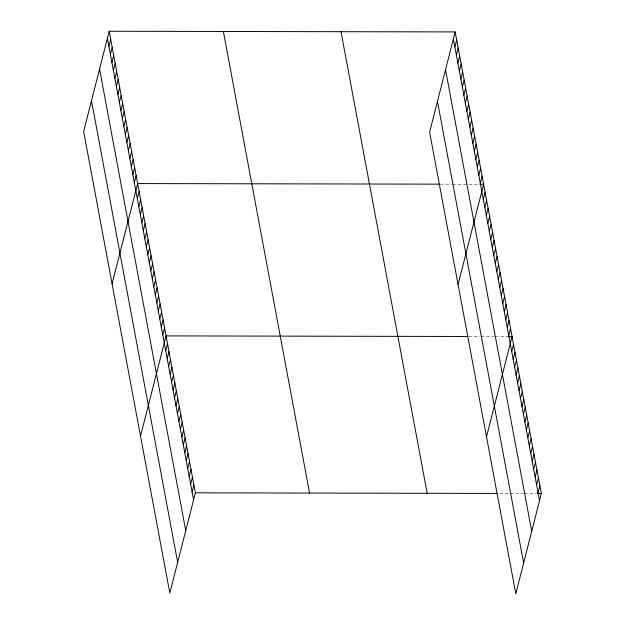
<?xml version="1.0" encoding="UTF-8"?>
<svg xmlns="http://www.w3.org/2000/svg" width="625" height="625" viewBox="0 0 625 625"><rect width="100%" height="100%" fill="white"/><g stroke="black" fill="none" stroke-linecap="round" stroke-linejoin="round"><path stroke-width="0.47" stroke-dasharray="3.12 2.34" d="M440.211 184.164L451.531 184.18M452.477 184.188L478.898 184.234M468.648 336.484L479.969 336.508M480.914 336.508L494.125 336.531M495.07 336.531L508.273 336.562M499.828 493.43L509.266 493.445M510.211 493.445L523.422 493.469M524.367 493.477L536.633 493.5"/><path stroke-width="0.94" d="M109.203 31.25L83.648 131.492L169.82 593.078L195.375 492.836L109.203 31.25L455.18 31.922L541.352 493.508L515.797 593.75L429.625 132.164L455.18 31.922M108.898 46.344L110.703 39.266M110.391 54.359L112.195 47.281M111.891 62.383L113.695 55.305M113.383 70.398L115.188 63.32M114.883 78.414L116.688 71.336M116.375 86.43L118.18 79.352M117.875 94.445L119.68 87.367M119.375 102.461L121.172 95.383M120.867 110.484L122.672 103.406M122.367 118.5L124.172 111.422M123.859 126.516L125.664 119.438M125.359 134.531L127.164 127.453M126.852 142.547L128.656 135.469M128.352 150.562L130.156 143.484M129.852 158.586L131.648 151.508M131.344 166.602L133.148 159.523M132.844 174.617L134.648 167.539M134.336 182.633L136.141 175.555M112.086 283.82L137.641 183.57L439.266 184.156M137.328 198.672L139.133 191.594M138.828 206.688L140.633 199.609M140.32 214.703L142.125 207.625M141.82 222.719L143.625 215.641M143.32 230.734L145.125 223.656M144.812 238.75L146.617 231.672M146.312 246.773L148.117 239.695M147.805 254.789L149.609 247.711M149.305 262.805L151.109 255.727M150.797 270.82L152.602 263.742M152.297 278.836L154.102 271.758M153.797 286.852L155.602 279.773M155.289 294.875L157.094 287.797M156.789 302.891L158.594 295.812M158.281 310.906L160.086 303.828M159.781 318.922L161.586 311.844M161.273 326.938L163.078 319.859M162.773 334.961L164.578 327.875M140.523 436.141L166.07 335.898L467.703 336.484M165.734 350.82L167.539 343.742M167.203 358.672L169 351.586M168.664 366.516L170.469 359.438M170.133 374.359L171.938 367.281M171.594 382.211L173.398 375.133M173.062 390.055L174.867 382.977M174.523 397.906L176.328 390.828M175.992 405.75L177.797 398.672M177.453 413.594L179.258 406.516M178.922 421.445L180.727 414.367M180.383 429.289L182.188 422.211M181.852 437.141L183.656 430.062M183.312 444.984L185.117 437.906M184.781 452.828L186.586 445.75M186.242 460.68L188.047 453.602M187.711 468.523L189.516 461.445M189.172 476.375L190.977 469.297M190.641 484.219L192.445 477.141M192.102 492.062L193.906 484.984M454.875 47.016L456.68 39.938M456.367 55.031L458.172 47.953M457.867 63.055L459.672 55.977M459.359 71.07L461.164 63.992M460.859 79.086L462.664 72.008M462.359 87.102L464.156 80.023M463.852 95.117L465.656 88.039M465.352 103.133L467.156 96.055M466.844 111.156L468.648 104.078M468.344 119.172L470.148 112.094M469.836 127.188L471.641 120.109M471.336 135.203L473.141 128.125M472.828 143.219L474.633 136.141M474.328 151.234L476.133 144.156M475.828 159.258L477.633 152.18M477.32 167.273L479.125 160.195M478.82 175.289L480.625 168.211M480.312 183.305L482.117 176.227M458.063 284.492L483.617 184.242L479.844 184.234M483.305 199.344L485.109 192.266M484.805 207.359L486.609 200.281M486.305 215.375L488.109 208.297M487.797 223.391L489.602 216.312M489.297 231.406L491.102 224.328M490.789 239.422L492.594 232.344M492.289 247.445L494.094 240.367M493.781 255.461L495.586 248.383M495.281 263.477L497.086 256.398M496.781 271.492L498.586 264.414M498.273 279.508L500.078 272.43M499.773 287.523L501.578 280.445M501.266 295.547L503.07 288.469M502.766 303.562L504.57 296.484M504.258 311.578L506.062 304.5M505.758 319.594L507.562 312.516M507.258 327.609L509.055 320.531M508.75 335.633L510.555 328.547M486.5 436.812L512.055 336.57L508.273 336.562M511.711 351.492L513.516 344.414M513.18 359.344L514.984 352.258M514.641 367.188L516.445 360.109M516.109 375.031L517.914 367.953M517.57 382.883L519.375 375.805M519.039 390.727L520.844 383.648M520.5 398.578L522.305 391.5M521.969 406.422L523.773 399.344M523.43 414.266L525.234 407.188M524.898 422.117L526.703 415.039M526.359 429.961L528.164 422.883M527.828 437.812L529.633 430.734M529.289 445.656L531.094 438.578M530.758 453.5L532.562 446.422M532.219 461.352L534.023 454.273M533.688 469.195L535.492 462.117M535.148 477.047L536.953 469.969M536.617 484.891L538.422 477.812M538.078 492.734L539.883 485.656M195.375 492.836L497 493.422M537.578 493.5L541.352 493.508M453.375 39L539.547 500.586M445.539 69.742L531.711 531.328M437.469 101.422L523.633 563.008M341.008 31.703L427.18 493.281M223.375 31.469L309.547 493.055M107.398 38.328L193.57 499.914M99.562 69.07L185.734 530.656M91.484 100.75L177.656 562.336"/></g></svg>
